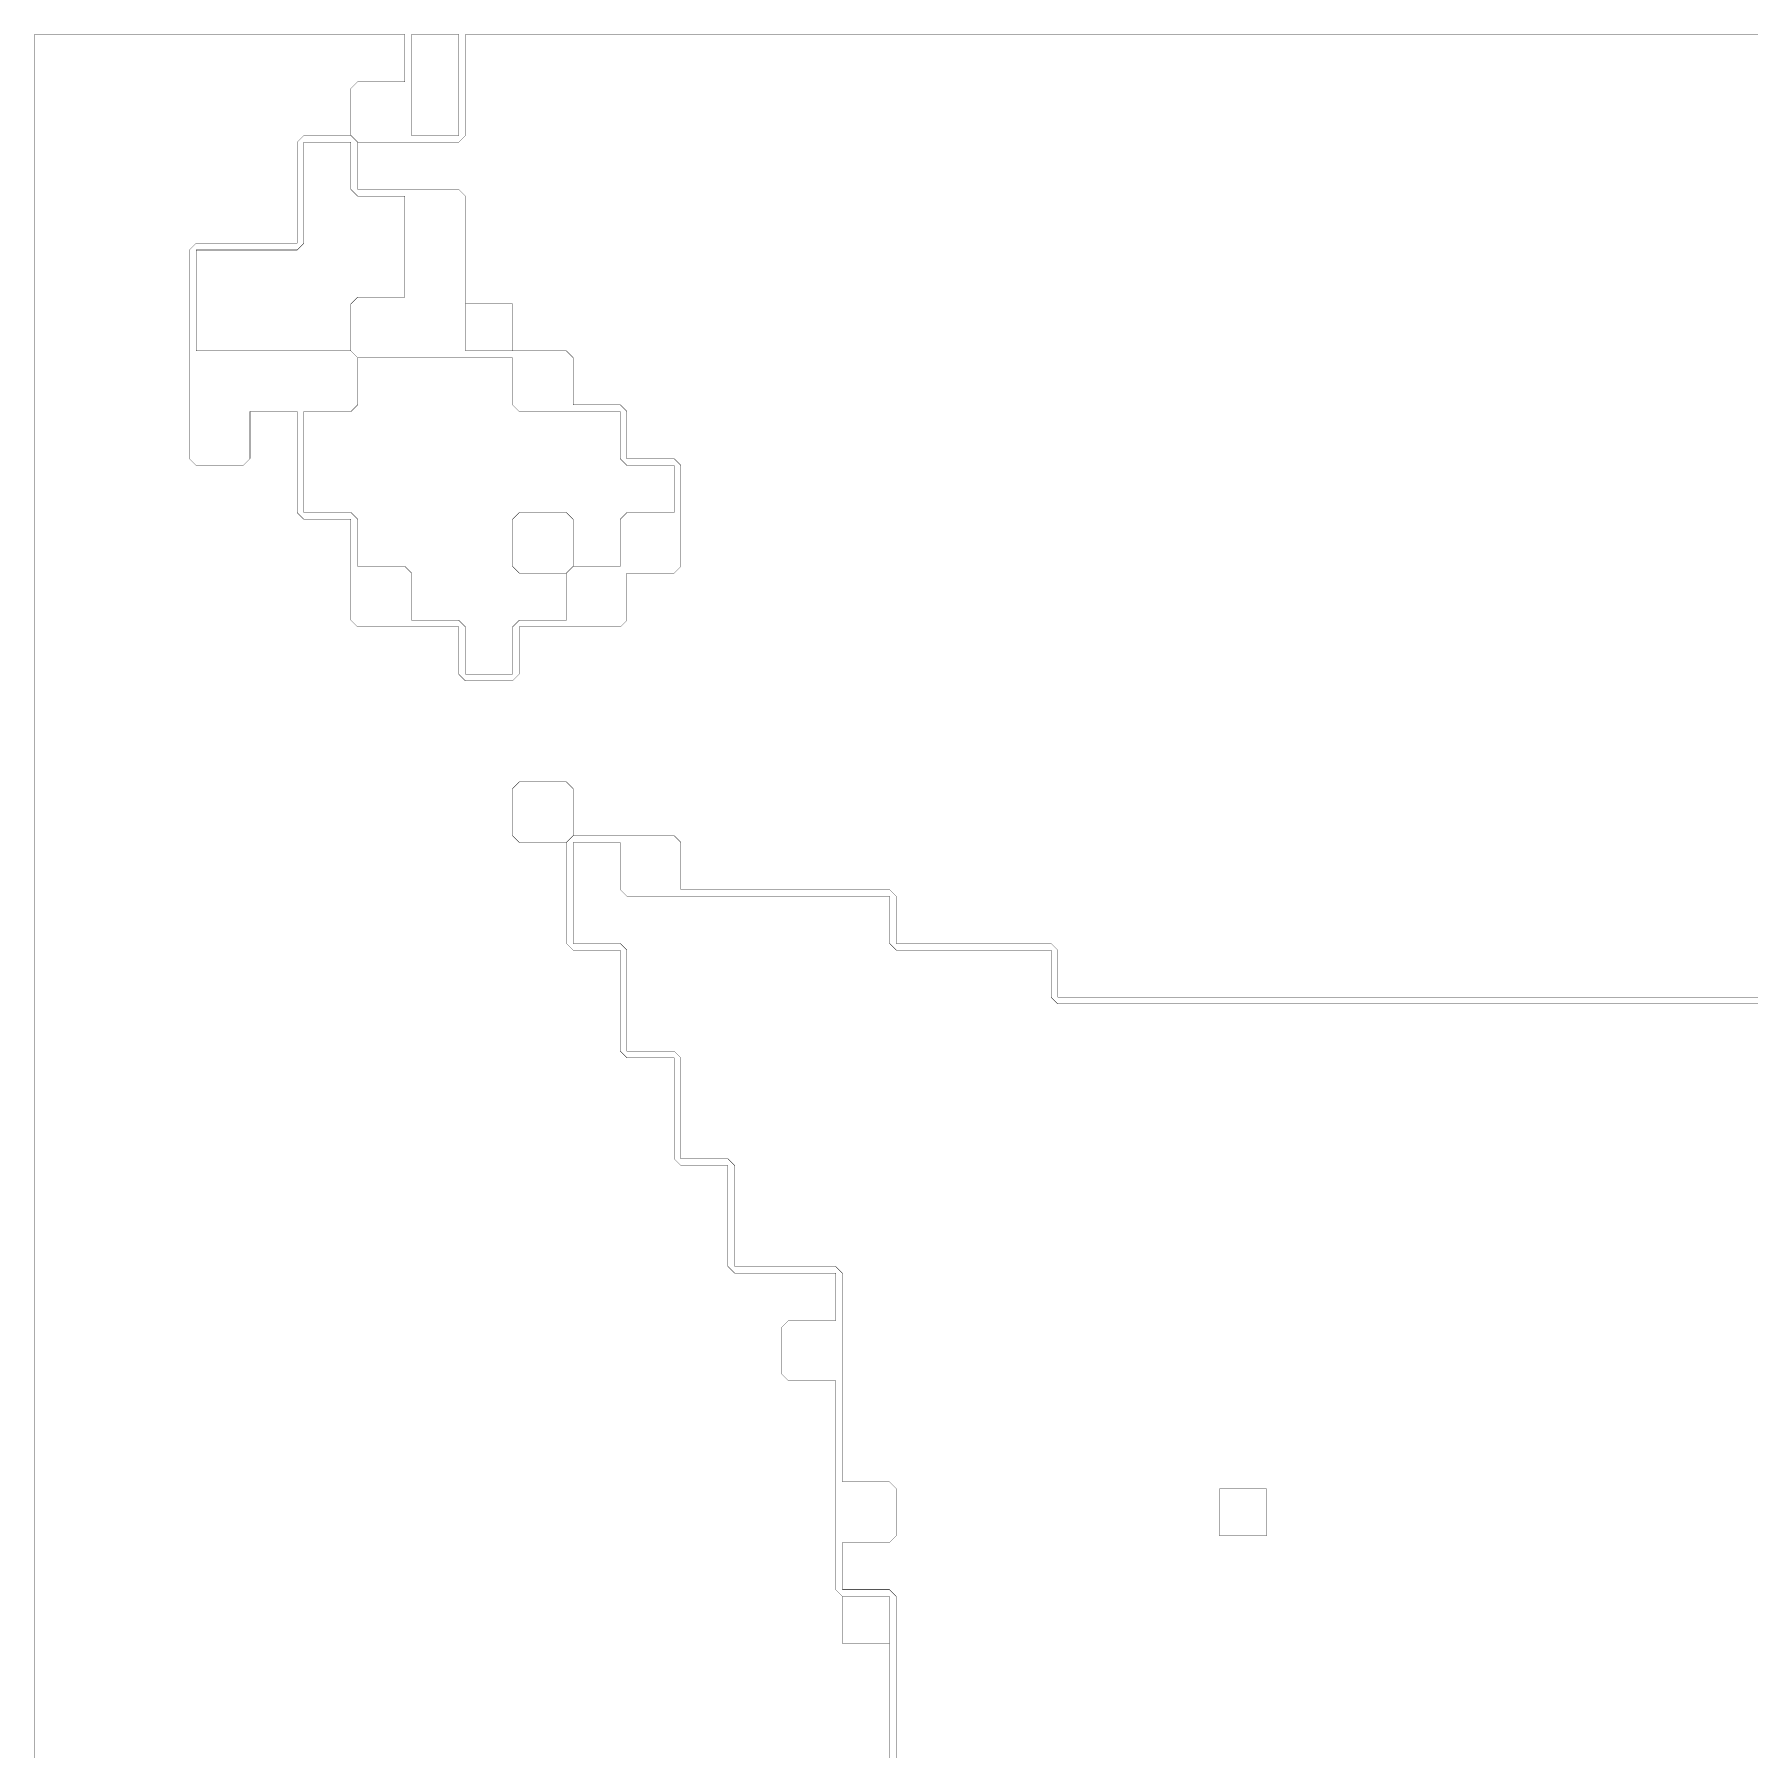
# Model space of a CAD drawing. Header units: metres. Extents: x 0 to 4990, y -4990 to 0.
# Drawn here: x 0 to 2495, y -2495 to 0 of the extents above; entities that cross this region are included whole.
import ezdxf

# ---------------------------------------------------------------- set-up
doc = ezdxf.new("R2010")
doc.units = ezdxf.units.M
for name, color, linetype in [('conductor', 1, 'Continuous'), ('dielectric', 8, 'Continuous'), ('substrate', 5, 'Continuous')]:
    doc.layers.add(name, color=color, linetype=linetype)

msp = doc.modelspace()

# ---------------------------------------------------------------- linework, layer by layer
at = {"layer": 'conductor', "const_width": 0.5}
for points in [[(546.875, 0), (546.875, -9.765625), (546.875, -19.53125), (546.875, -29.296875), (546.875, -39.0625), (546.875, -48.828125), (546.875, -58.59375), (546.875, -68.359375), (546.875, -78.125), (546.875, -87.890625), (546.875, -97.65625), (546.875, -107.421875), (546.875, -117.1875), (546.875, -126.953125), (546.875, -136.71875), (546.875, -146.484375), (556.640625, -146.484375), (566.40625, -146.484375), (576.171875, -146.484375), (585.9375, -146.484375), (595.703125, -146.484375), (605.46875, -146.484375), (615.234375, -146.484375), (615.234375, -136.71875), (615.234375, -126.953125), (615.234375, -117.1875), (615.234375, -107.421875), (615.234375, -97.65625), (615.234375, -87.890625), (615.234375, -78.125), (615.234375, -68.359375), (615.234375, -58.59375), (615.234375, -48.828125), (615.234375, -39.0625), (615.234375, -29.296875), (615.234375, -19.53125), (615.234375, -9.765625), (615.234375, 0), (605.46875, 0), (595.703125, 0), (585.9375, 0), (576.171875, 0), (566.40625, 0), (556.640625, 0)], [(390.625, -156.25), (390.625, -166.015625), (390.625, -175.78125), (390.625, -185.546875), (390.625, -195.3125), (390.625, -205.078125), (390.625, -214.84375), (390.625, -224.609375), (390.625, -234.375), (390.625, -244.140625), (390.625, -253.90625), (390.625, -263.671875), (390.625, -273.4375), (390.625, -283.203125), (390.625, -292.96875), (390.625, -302.734375), (380.859375, -312.5), (371.09375, -312.5), (361.328125, -312.5), (351.5625, -312.5), (341.796875, -312.5), (332.03125, -312.5), (322.265625, -312.5), (312.5, -312.5), (302.734375, -312.5), (292.96875, -312.5), (283.203125, -312.5), (273.4375, -312.5), (263.671875, -312.5), (253.90625, -312.5), (244.140625, -312.5), (234.375, -312.5), (234.375, -322.265625), (234.375, -332.03125), (234.375, -341.796875), (234.375, -351.5625), (234.375, -361.328125), (234.375, -371.09375), (234.375, -380.859375), (234.375, -390.625), (234.375, -400.390625), (234.375, -410.15625), (234.375, -419.921875), (234.375, -429.6875), (234.375, -439.453125), (234.375, -449.21875), (234.375, -458.984375), (244.140625, -458.984375), (253.90625, -458.984375), (263.671875, -458.984375), (273.4375, -458.984375), (283.203125, -458.984375), (292.96875, -458.984375), (302.734375, -458.984375), (312.5, -458.984375), (322.265625, -458.984375), (332.03125, -458.984375), (341.796875, -458.984375), (351.5625, -458.984375), (361.328125, -458.984375), (371.09375, -458.984375), (380.859375, -458.984375), (390.625, -458.984375), (400.390625, -458.984375), (410.15625, -458.984375), (419.921875, -458.984375), (429.6875, -458.984375), (439.453125, -458.984375), (449.21875, -458.984375), (458.984375, -458.984375), (468.75, -468.75), (468.75, -478.515625), (468.75, -488.28125), (468.75, -498.046875), (468.75, -507.8125), (468.75, -517.578125), (468.75, -527.34375), (468.75, -537.109375), (458.984375, -546.875), (449.21875, -546.875), (439.453125, -546.875), (429.6875, -546.875), (419.921875, -546.875), (410.15625, -546.875), (400.390625, -546.875), (390.625, -546.875), (390.625, -556.640625), (390.625, -566.40625), (390.625, -576.171875), (390.625, -585.9375), (390.625, -595.703125), (390.625, -605.46875), (390.625, -615.234375), (390.625, -625), (390.625, -634.765625), (390.625, -644.53125), (390.625, -654.296875), (390.625, -664.0625), (390.625, -673.828125), (390.625, -683.59375), (390.625, -693.359375), (400.390625, -693.359375), (410.15625, -693.359375), (419.921875, -693.359375), (429.6875, -693.359375), (439.453125, -693.359375), (449.21875, -693.359375), (458.984375, -693.359375), (468.75, -703.125), (468.75, -712.890625), (468.75, -722.65625), (468.75, -732.421875), (468.75, -742.1875), (468.75, -751.953125), (468.75, -761.71875), (468.75, -771.484375), (478.515625, -771.484375), (488.28125, -771.484375), (498.046875, -771.484375), (507.8125, -771.484375), (517.578125, -771.484375), (527.34375, -771.484375), (537.109375, -771.484375), (546.875, -781.25), (546.875, -791.015625), (546.875, -800.78125), (546.875, -810.546875), (546.875, -820.3125), (546.875, -830.078125), (546.875, -839.84375), (546.875, -849.609375), (556.640625, -849.609375), (566.40625, -849.609375), (576.171875, -849.609375), (585.9375, -849.609375), (595.703125, -849.609375), (605.46875, -849.609375), (615.234375, -849.609375), (625, -859.375), (625, -869.140625), (625, -878.90625), (625, -888.671875), (625, -898.4375), (625, -908.203125), (625, -917.96875), (625, -927.734375), (634.765625, -927.734375), (644.53125, -927.734375), (654.296875, -927.734375), (664.0625, -927.734375), (673.828125, -927.734375), (683.59375, -927.734375), (693.359375, -927.734375), (693.359375, -917.96875), (693.359375, -908.203125), (693.359375, -898.4375), (693.359375, -888.671875), (693.359375, -878.90625), (693.359375, -869.140625), (693.359375, -859.375), (703.125, -849.609375), (712.890625, -849.609375), (722.65625, -849.609375), (732.421875, -849.609375), (742.1875, -849.609375), (751.953125, -849.609375), (761.71875, -849.609375), (771.484375, -849.609375), (771.484375, -839.84375), (771.484375, -830.078125), (771.484375, -820.3125), (771.484375, -810.546875), (771.484375, -800.78125), (771.484375, -791.015625), (771.484375, -781.25), (781.25, -771.484375), (791.015625, -771.484375), (800.78125, -771.484375), (810.546875, -771.484375), (820.3125, -771.484375), (830.078125, -771.484375), (839.84375, -771.484375), (849.609375, -771.484375), (849.609375, -761.71875), (849.609375, -751.953125), (849.609375, -742.1875), (849.609375, -732.421875), (849.609375, -722.65625), (849.609375, -712.890625), (849.609375, -703.125), (859.375, -693.359375), (869.140625, -693.359375), (878.90625, -693.359375), (888.671875, -693.359375), (898.4375, -693.359375), (908.203125, -693.359375), (917.96875, -693.359375), (927.734375, -693.359375), (927.734375, -683.59375), (927.734375, -673.828125), (927.734375, -664.0625), (927.734375, -654.296875), (927.734375, -644.53125), (927.734375, -634.765625), (927.734375, -625), (917.96875, -625), (908.203125, -625), (898.4375, -625), (888.671875, -625), (878.90625, -625), (869.140625, -625), (859.375, -625), (849.609375, -615.234375), (849.609375, -605.46875), (849.609375, -595.703125), (849.609375, -585.9375), (849.609375, -576.171875), (849.609375, -566.40625), (849.609375, -556.640625), (849.609375, -546.875), (839.84375, -546.875), (830.078125, -546.875), (820.3125, -546.875), (810.546875, -546.875), (800.78125, -546.875), (791.015625, -546.875), (781.25, -546.875), (771.484375, -546.875), (761.71875, -546.875), (751.953125, -546.875), (742.1875, -546.875), (732.421875, -546.875), (722.65625, -546.875), (712.890625, -546.875), (703.125, -546.875), (693.359375, -537.109375), (693.359375, -527.34375), (693.359375, -517.578125), (693.359375, -507.8125), (693.359375, -498.046875), (693.359375, -488.28125), (693.359375, -478.515625), (693.359375, -468.75), (683.59375, -468.75), (673.828125, -468.75), (664.0625, -468.75), (654.296875, -468.75), (644.53125, -468.75), (634.765625, -468.75), (625, -468.75), (615.234375, -468.75), (605.46875, -468.75), (595.703125, -468.75), (585.9375, -468.75), (576.171875, -468.75), (566.40625, -468.75), (556.640625, -468.75), (546.875, -468.75), (537.109375, -468.75), (527.34375, -468.75), (517.578125, -468.75), (507.8125, -468.75), (498.046875, -468.75), (488.28125, -468.75), (478.515625, -468.75), (468.75, -468.75), (458.984375, -458.984375), (458.984375, -449.21875), (458.984375, -439.453125), (458.984375, -429.6875), (458.984375, -419.921875), (458.984375, -410.15625), (458.984375, -400.390625), (458.984375, -390.625), (468.75, -380.859375), (478.515625, -380.859375), (488.28125, -380.859375), (498.046875, -380.859375), (507.8125, -380.859375), (517.578125, -380.859375), (527.34375, -380.859375), (537.109375, -380.859375), (537.109375, -371.09375), (537.109375, -361.328125), (537.109375, -351.5625), (537.109375, -341.796875), (537.109375, -332.03125), (537.109375, -322.265625), (537.109375, -312.5), (537.109375, -302.734375), (537.109375, -292.96875), (537.109375, -283.203125), (537.109375, -273.4375), (537.109375, -263.671875), (537.109375, -253.90625), (537.109375, -244.140625), (537.109375, -234.375), (527.34375, -234.375), (517.578125, -234.375), (507.8125, -234.375), (498.046875, -234.375), (488.28125, -234.375), (478.515625, -234.375), (468.75, -234.375), (458.984375, -224.609375), (458.984375, -214.84375), (458.984375, -205.078125), (458.984375, -195.3125), (458.984375, -185.546875), (458.984375, -175.78125), (458.984375, -166.015625), (458.984375, -156.25), (449.21875, -156.25), (439.453125, -156.25), (429.6875, -156.25), (419.921875, -156.25), (410.15625, -156.25), (400.390625, -156.25)], [(693.359375, -703.125), (703.125, -693.359375), (712.890625, -693.359375), (722.65625, -693.359375), (732.421875, -693.359375), (742.1875, -693.359375), (751.953125, -693.359375), (761.71875, -693.359375), (771.484375, -693.359375), (781.25, -703.125), (781.25, -712.890625), (781.25, -722.65625), (781.25, -732.421875), (781.25, -742.1875), (781.25, -751.953125), (781.25, -761.71875), (781.25, -771.484375), (771.484375, -781.25), (761.71875, -781.25), (751.953125, -781.25), (742.1875, -781.25), (732.421875, -781.25), (722.65625, -781.25), (712.890625, -781.25), (703.125, -781.25), (693.359375, -771.484375), (693.359375, -761.71875), (693.359375, -751.953125), (693.359375, -742.1875), (693.359375, -732.421875), (693.359375, -722.65625), (693.359375, -712.890625)]]:
    msp.add_lwpolyline(points, close=True, dxfattribs=at)
msp.add_lwpolyline([(2500, -1406.25), (2490.234375, -1406.25), (2480.46875, -1406.25), (2470.703125, -1406.25), (2460.9375, -1406.25), (2451.171875, -1406.25), (2441.40625, -1406.25), (2431.640625, -1406.25), (2421.875, -1406.25), (2412.109375, -1406.25), (2402.34375, -1406.25), (2392.578125, -1406.25), (2382.8125, -1406.25), (2373.046875, -1406.25), (2363.28125, -1406.25), (2353.515625, -1406.25), (2343.75, -1406.25), (2333.984375, -1406.25), (2324.21875, -1406.25), (2314.453125, -1406.25), (2304.6875, -1406.25), (2294.921875, -1406.25), (2285.15625, -1406.25), (2275.390625, -1406.25), (2265.625, -1406.25), (2255.859375, -1406.25), (2246.09375, -1406.25), (2236.328125, -1406.25), (2226.5625, -1406.25), (2216.796875, -1406.25), (2207.03125, -1406.25), (2197.265625, -1406.25), (2187.5, -1406.25), (2177.734375, -1406.25), (2167.96875, -1406.25), (2158.203125, -1406.25), (2148.4375, -1406.25), (2138.671875, -1406.25), (2128.90625, -1406.25), (2119.140625, -1406.25), (2109.375, -1406.25), (2099.609375, -1406.25), (2089.84375, -1406.25), (2080.078125, -1406.25), (2070.3125, -1406.25), (2060.546875, -1406.25), (2050.78125, -1406.25), (2041.015625, -1406.25), (2031.25, -1406.25), (2021.484375, -1406.25), (2011.71875, -1406.25), (2001.953125, -1406.25), (1992.1875, -1406.25), (1982.421875, -1406.25), (1972.65625, -1406.25), (1962.890625, -1406.25), (1953.125, -1406.25), (1943.359375, -1406.25), (1933.59375, -1406.25), (1923.828125, -1406.25), (1914.0625, -1406.25), (1904.296875, -1406.25), (1894.53125, -1406.25), (1884.765625, -1406.25), (1875, -1406.25), (1865.234375, -1406.25), (1855.46875, -1406.25), (1845.703125, -1406.25), (1835.9375, -1406.25), (1826.171875, -1406.25), (1816.40625, -1406.25), (1806.640625, -1406.25), (1796.875, -1406.25), (1787.109375, -1406.25), (1777.34375, -1406.25), (1767.578125, -1406.25), (1757.8125, -1406.25), (1748.046875, -1406.25), (1738.28125, -1406.25), (1728.515625, -1406.25), (1718.75, -1406.25), (1708.984375, -1406.25), (1699.21875, -1406.25), (1689.453125, -1406.25), (1679.6875, -1406.25), (1669.921875, -1406.25), (1660.15625, -1406.25), (1650.390625, -1406.25), (1640.625, -1406.25), (1630.859375, -1406.25), (1621.09375, -1406.25), (1611.328125, -1406.25), (1601.5625, -1406.25), (1591.796875, -1406.25), (1582.03125, -1406.25), (1572.265625, -1406.25), (1562.5, -1406.25), (1552.734375, -1406.25), (1542.96875, -1406.25), (1533.203125, -1406.25), (1523.4375, -1406.25), (1513.671875, -1406.25), (1503.90625, -1406.25), (1494.140625, -1406.25), (1484.375, -1406.25), (1474.609375, -1396.484375), (1474.609375, -1386.71875), (1474.609375, -1376.953125), (1474.609375, -1367.1875), (1474.609375, -1357.421875), (1474.609375, -1347.65625), (1474.609375, -1337.890625), (1474.609375, -1328.125), (1464.84375, -1328.125), (1455.078125, -1328.125), (1445.3125, -1328.125), (1435.546875, -1328.125), (1425.78125, -1328.125), (1416.015625, -1328.125), (1406.25, -1328.125), (1396.484375, -1328.125), (1386.71875, -1328.125), (1376.953125, -1328.125), (1367.1875, -1328.125), (1357.421875, -1328.125), (1347.65625, -1328.125), (1337.890625, -1328.125), (1328.125, -1328.125), (1318.359375, -1328.125), (1308.59375, -1328.125), (1298.828125, -1328.125), (1289.0625, -1328.125), (1279.296875, -1328.125), (1269.53125, -1328.125), (1259.765625, -1328.125), (1250, -1328.125), (1240.234375, -1318.359375), (1240.234375, -1308.59375), (1240.234375, -1298.828125), (1240.234375, -1289.0625), (1240.234375, -1279.296875), (1240.234375, -1269.53125), (1240.234375, -1259.765625), (1240.234375, -1250), (1230.46875, -1250), (1220.703125, -1250), (1210.9375, -1250), (1201.171875, -1250), (1191.40625, -1250), (1181.640625, -1250), (1171.875, -1250), (1162.109375, -1250), (1152.34375, -1250), (1142.578125, -1250), (1132.8125, -1250), (1123.046875, -1250), (1113.28125, -1250), (1103.515625, -1250), (1093.75, -1250), (1083.984375, -1250), (1074.21875, -1250), (1064.453125, -1250), (1054.6875, -1250), (1044.921875, -1250), (1035.15625, -1250), (1025.390625, -1250), (1015.625, -1250), (1005.859375, -1250), (996.09375, -1250), (986.328125, -1250), (976.5625, -1250), (966.796875, -1250), (957.03125, -1250), (947.265625, -1250), (937.5, -1250), (927.734375, -1250), (917.96875, -1250), (908.203125, -1250), (898.4375, -1250), (888.671875, -1250), (878.90625, -1250), (869.140625, -1250), (859.375, -1250), (849.609375, -1240.234375), (849.609375, -1230.46875), (849.609375, -1220.703125), (849.609375, -1210.9375), (849.609375, -1201.171875), (849.609375, -1191.40625), (849.609375, -1181.640625), (849.609375, -1171.875), (839.84375, -1171.875), (830.078125, -1171.875), (820.3125, -1171.875), (810.546875, -1171.875), (800.78125, -1171.875), (791.015625, -1171.875), (781.25, -1171.875), (781.25, -1181.640625), (781.25, -1191.40625), (781.25, -1201.171875), (781.25, -1210.9375), (781.25, -1220.703125), (781.25, -1230.46875), (781.25, -1240.234375), (781.25, -1250), (781.25, -1259.765625), (781.25, -1269.53125), (781.25, -1279.296875), (781.25, -1289.0625), (781.25, -1298.828125), (781.25, -1308.59375), (781.25, -1318.359375), (791.015625, -1318.359375), (800.78125, -1318.359375), (810.546875, -1318.359375), (820.3125, -1318.359375), (830.078125, -1318.359375), (839.84375, -1318.359375), (849.609375, -1318.359375), (859.375, -1328.125), (859.375, -1337.890625), (859.375, -1347.65625), (859.375, -1357.421875), (859.375, -1367.1875), (859.375, -1376.953125), (859.375, -1386.71875), (859.375, -1396.484375), (859.375, -1406.25), (859.375, -1416.015625), (859.375, -1425.78125), (859.375, -1435.546875), (859.375, -1445.3125), (859.375, -1455.078125), (859.375, -1464.84375), (859.375, -1474.609375), (869.140625, -1474.609375), (878.90625, -1474.609375), (888.671875, -1474.609375), (898.4375, -1474.609375), (908.203125, -1474.609375), (917.96875, -1474.609375), (927.734375, -1474.609375), (937.5, -1484.375), (937.5, -1494.140625), (937.5, -1503.90625), (937.5, -1513.671875), (937.5, -1523.4375), (937.5, -1533.203125), (937.5, -1542.96875), (937.5, -1552.734375), (937.5, -1562.5), (937.5, -1572.265625), (937.5, -1582.03125), (937.5, -1591.796875), (937.5, -1601.5625), (937.5, -1611.328125), (937.5, -1621.09375), (937.5, -1630.859375), (947.265625, -1630.859375), (957.03125, -1630.859375), (966.796875, -1630.859375), (976.5625, -1630.859375), (986.328125, -1630.859375), (996.09375, -1630.859375), (1005.859375, -1630.859375), (1015.625, -1640.625), (1015.625, -1650.390625), (1015.625, -1660.15625), (1015.625, -1669.921875), (1015.625, -1679.6875), (1015.625, -1689.453125), (1015.625, -1699.21875), (1015.625, -1708.984375), (1015.625, -1718.75), (1015.625, -1728.515625), (1015.625, -1738.28125), (1015.625, -1748.046875), (1015.625, -1757.8125), (1015.625, -1767.578125), (1015.625, -1777.34375), (1015.625, -1787.109375), (1025.390625, -1787.109375), (1035.15625, -1787.109375), (1044.921875, -1787.109375), (1054.6875, -1787.109375), (1064.453125, -1787.109375), (1074.21875, -1787.109375), (1083.984375, -1787.109375), (1093.75, -1787.109375), (1103.515625, -1787.109375), (1113.28125, -1787.109375), (1123.046875, -1787.109375), (1132.8125, -1787.109375), (1142.578125, -1787.109375), (1152.34375, -1787.109375), (1162.109375, -1787.109375), (1171.875, -1796.875), (1171.875, -1806.640625), (1171.875, -1816.40625), (1171.875, -1826.171875), (1171.875, -1835.9375), (1171.875, -1845.703125), (1171.875, -1855.46875), (1171.875, -1865.234375), (1171.875, -1875), (1171.875, -1884.765625), (1171.875, -1894.53125), (1171.875, -1904.296875), (1171.875, -1914.0625), (1171.875, -1923.828125), (1171.875, -1933.59375), (1171.875, -1943.359375), (1171.875, -1953.125), (1171.875, -1962.890625), (1171.875, -1972.65625), (1171.875, -1982.421875), (1171.875, -1992.1875), (1171.875, -2001.953125), (1171.875, -2011.71875), (1171.875, -2021.484375), (1171.875, -2031.25), (1171.875, -2041.015625), (1171.875, -2050.78125), (1171.875, -2060.546875), (1171.875, -2070.3125), (1171.875, -2080.078125), (1171.875, -2089.84375), (1171.875, -2099.609375), (1181.640625, -2099.609375), (1191.40625, -2099.609375), (1201.171875, -2099.609375), (1210.9375, -2099.609375), (1220.703125, -2099.609375), (1230.46875, -2099.609375), (1240.234375, -2099.609375), (1250, -2109.375), (1250, -2119.140625), (1250, -2128.90625), (1250, -2138.671875), (1250, -2148.4375), (1250, -2158.203125), (1250, -2167.96875), (1250, -2177.734375), (1240.234375, -2187.5), (1230.46875, -2187.5), (1220.703125, -2187.5), (1210.9375, -2187.5), (1201.171875, -2187.5), (1191.40625, -2187.5), (1181.640625, -2187.5), (1171.875, -2187.5), (1171.875, -2197.265625), (1171.875, -2207.03125), (1171.875, -2216.796875), (1171.875, -2226.5625), (1171.875, -2236.328125), (1171.875, -2246.09375), (1171.875, -2255.859375), (1181.640625, -2255.859375), (1191.40625, -2255.859375), (1201.171875, -2255.859375), (1210.9375, -2255.859375), (1220.703125, -2255.859375), (1230.46875, -2255.859375), (1240.234375, -2255.859375), (1250, -2265.625), (1250, -2275.390625), (1250, -2285.15625), (1250, -2294.921875), (1250, -2304.6875), (1250, -2314.453125), (1250, -2324.21875), (1250, -2333.984375), (1250, -2343.75), (1250, -2353.515625), (1250, -2363.28125), (1250, -2373.046875), (1250, -2382.8125), (1250, -2392.578125), (1250, -2402.34375), (1250, -2412.109375), (1250, -2421.875), (1250, -2431.640625), (1250, -2441.40625), (1250, -2451.171875), (1250, -2460.9375), (1250, -2470.703125), (1250, -2480.46875), (1250, -2490.234375), (1250, -2500)], dxfattribs=at)
at = {"layer": 'dielectric', "const_width": 0.5}
for points in [[(625, -390.625), (625, -400.390625), (625, -410.15625), (625, -419.921875), (625, -429.6875), (625, -439.453125), (625, -449.21875), (625, -458.984375), (634.765625, -458.984375), (644.53125, -458.984375), (654.296875, -458.984375), (664.0625, -458.984375), (673.828125, -458.984375), (683.59375, -458.984375), (693.359375, -458.984375), (693.359375, -449.21875), (693.359375, -439.453125), (693.359375, -429.6875), (693.359375, -419.921875), (693.359375, -410.15625), (693.359375, -400.390625), (693.359375, -390.625), (683.59375, -390.625), (673.828125, -390.625), (664.0625, -390.625), (654.296875, -390.625), (644.53125, -390.625), (634.765625, -390.625)], [(1171.875, -2265.625), (1171.875, -2275.390625), (1171.875, -2285.15625), (1171.875, -2294.921875), (1171.875, -2304.6875), (1171.875, -2314.453125), (1171.875, -2324.21875), (1171.875, -2333.984375), (1181.640625, -2333.984375), (1191.40625, -2333.984375), (1201.171875, -2333.984375), (1210.9375, -2333.984375), (1220.703125, -2333.984375), (1230.46875, -2333.984375), (1240.234375, -2333.984375), (1240.234375, -2324.21875), (1240.234375, -2314.453125), (1240.234375, -2304.6875), (1240.234375, -2294.921875), (1240.234375, -2285.15625), (1240.234375, -2275.390625), (1240.234375, -2265.625), (1230.46875, -2265.625), (1220.703125, -2265.625), (1210.9375, -2265.625), (1201.171875, -2265.625), (1191.40625, -2265.625), (1181.640625, -2265.625)]]:
    msp.add_lwpolyline(points, close=True, dxfattribs=at)
at = {"layer": 'substrate', "const_width": 0.5}
for points in [[(2500, 0), (2490.234375, 0), (2480.46875, 0), (2470.703125, 0), (2460.9375, 0), (2451.171875, 0), (2441.40625, 0), (2431.640625, 0), (2421.875, 0), (2412.109375, 0), (2402.34375, 0), (2392.578125, 0), (2382.8125, 0), (2373.046875, 0), (2363.28125, 0), (2353.515625, 0), (2343.75, 0), (2333.984375, 0), (2324.21875, 0), (2314.453125, 0), (2304.6875, 0), (2294.921875, 0), (2285.15625, 0), (2275.390625, 0), (2265.625, 0), (2255.859375, 0), (2246.09375, 0), (2236.328125, 0), (2226.5625, 0), (2216.796875, 0), (2207.03125, 0), (2197.265625, 0), (2187.5, 0), (2177.734375, 0), (2167.96875, 0), (2158.203125, 0), (2148.4375, 0), (2138.671875, 0), (2128.90625, 0), (2119.140625, 0), (2109.375, 0), (2099.609375, 0), (2089.84375, 0), (2080.078125, 0), (2070.3125, 0), (2060.546875, 0), (2050.78125, 0), (2041.015625, 0), (2031.25, 0), (2021.484375, 0), (2011.71875, 0), (2001.953125, 0), (1992.1875, 0), (1982.421875, 0), (1972.65625, 0), (1962.890625, 0), (1953.125, 0), (1943.359375, 0), (1933.59375, 0), (1923.828125, 0), (1914.0625, 0), (1904.296875, 0), (1894.53125, 0), (1884.765625, 0), (1875, 0), (1865.234375, 0), (1855.46875, 0), (1845.703125, 0), (1835.9375, 0), (1826.171875, 0), (1816.40625, 0), (1806.640625, 0), (1796.875, 0), (1787.109375, 0), (1777.34375, 0), (1767.578125, 0), (1757.8125, 0), (1748.046875, 0), (1738.28125, 0), (1728.515625, 0), (1718.75, 0), (1708.984375, 0), (1699.21875, 0), (1689.453125, 0), (1679.6875, 0), (1669.921875, 0), (1660.15625, 0), (1650.390625, 0), (1640.625, 0), (1630.859375, 0), (1621.09375, 0), (1611.328125, 0), (1601.5625, 0), (1591.796875, 0), (1582.03125, 0), (1572.265625, 0), (1562.5, 0), (1552.734375, 0), (1542.96875, 0), (1533.203125, 0), (1523.4375, 0), (1513.671875, 0), (1503.90625, 0), (1494.140625, 0), (1484.375, 0), (1474.609375, 0), (1464.84375, 0), (1455.078125, 0), (1445.3125, 0), (1435.546875, 0), (1425.78125, 0), (1416.015625, 0), (1406.25, 0), (1396.484375, 0), (1386.71875, 0), (1376.953125, 0), (1367.1875, 0), (1357.421875, 0), (1347.65625, 0), (1337.890625, 0), (1328.125, 0), (1318.359375, 0), (1308.59375, 0), (1298.828125, 0), (1289.0625, 0), (1279.296875, 0), (1269.53125, 0), (1259.765625, 0), (1250, 0), (1240.234375, 0), (1230.46875, 0), (1220.703125, 0), (1210.9375, 0), (1201.171875, 0), (1191.40625, 0), (1181.640625, 0), (1171.875, 0), (1162.109375, 0), (1152.34375, 0), (1142.578125, 0), (1132.8125, 0), (1123.046875, 0), (1113.28125, 0), (1103.515625, 0), (1093.75, 0), (1083.984375, 0), (1074.21875, 0), (1064.453125, 0), (1054.6875, 0), (1044.921875, 0), (1035.15625, 0), (1025.390625, 0), (1015.625, 0), (1005.859375, 0), (996.09375, 0), (986.328125, 0), (976.5625, 0), (966.796875, 0), (957.03125, 0), (947.265625, 0), (937.5, 0), (927.734375, 0), (917.96875, 0), (908.203125, 0), (898.4375, 0), (888.671875, 0), (878.90625, 0), (869.140625, 0), (859.375, 0), (849.609375, 0), (839.84375, 0), (830.078125, 0), (820.3125, 0), (810.546875, 0), (800.78125, 0), (791.015625, 0), (781.25, 0), (771.484375, 0), (761.71875, 0), (751.953125, 0), (742.1875, 0), (732.421875, 0), (722.65625, 0), (712.890625, 0), (703.125, 0), (693.359375, 0), (683.59375, 0), (673.828125, 0), (664.0625, 0), (654.296875, 0), (644.53125, 0), (634.765625, 0), (625, 0), (625, -9.765625), (625, -19.53125), (625, -29.296875), (625, -39.0625), (625, -48.828125), (625, -58.59375), (625, -68.359375), (625, -78.125), (625, -87.890625), (625, -97.65625), (625, -107.421875), (625, -117.1875), (625, -126.953125), (625, -136.71875), (625, -146.484375), (615.234375, -156.25), (605.46875, -156.25), (595.703125, -156.25), (585.9375, -156.25), (576.171875, -156.25), (566.40625, -156.25), (556.640625, -156.25), (546.875, -156.25), (537.109375, -156.25), (527.34375, -156.25), (517.578125, -156.25), (507.8125, -156.25), (498.046875, -156.25), (488.28125, -156.25), (478.515625, -156.25), (468.75, -156.25), (458.984375, -146.484375), (458.984375, -136.71875), (458.984375, -126.953125), (458.984375, -117.1875), (458.984375, -107.421875), (458.984375, -97.65625), (458.984375, -87.890625), (458.984375, -78.125), (468.75, -68.359375), (478.515625, -68.359375), (488.28125, -68.359375), (498.046875, -68.359375), (507.8125, -68.359375), (517.578125, -68.359375), (527.34375, -68.359375), (537.109375, -68.359375), (537.109375, -58.59375), (537.109375, -48.828125), (537.109375, -39.0625), (537.109375, -29.296875), (537.109375, -19.53125), (537.109375, -9.765625), (537.109375, 0), (527.34375, 0), (517.578125, 0), (507.8125, 0), (498.046875, 0), (488.28125, 0), (478.515625, 0), (468.75, 0), (458.984375, 0), (449.21875, 0), (439.453125, 0), (429.6875, 0), (419.921875, 0), (410.15625, 0), (400.390625, 0), (390.625, 0), (380.859375, 0), (371.09375, 0), (361.328125, 0), (351.5625, 0), (341.796875, 0), (332.03125, 0), (322.265625, 0), (312.5, 0), (302.734375, 0), (292.96875, 0), (283.203125, 0), (273.4375, 0), (263.671875, 0), (253.90625, 0), (244.140625, 0), (234.375, 0), (224.609375, 0), (214.84375, 0), (205.078125, 0), (195.3125, 0), (185.546875, 0), (175.78125, 0), (166.015625, 0), (156.25, 0), (146.484375, 0), (136.71875, 0), (126.953125, 0), (117.1875, 0), (107.421875, 0), (97.65625, 0), (87.890625, 0), (78.125, 0), (68.359375, 0), (58.59375, 0), (48.828125, 0), (39.0625, 0), (29.296875, 0), (19.53125, 0), (9.765625, 0), (0, 0), (0, -9.765625), (0, -19.53125), (0, -29.296875), (0, -39.0625), (0, -48.828125), (0, -58.59375), (0, -68.359375), (0, -78.125), (0, -87.890625), (0, -97.65625), (0, -107.421875), (0, -117.1875), (0, -126.953125), (0, -136.71875), (0, -146.484375), (0, -156.25), (0, -166.015625), (0, -175.78125), (0, -185.546875), (0, -195.3125), (0, -205.078125), (0, -214.84375), (0, -224.609375), (0, -234.375), (0, -244.140625), (0, -253.90625), (0, -263.671875), (0, -273.4375), (0, -283.203125), (0, -292.96875), (0, -302.734375), (0, -312.5), (0, -322.265625), (0, -332.03125), (0, -341.796875), (0, -351.5625), (0, -361.328125), (0, -371.09375), (0, -380.859375), (0, -390.625), (0, -400.390625), (0, -410.15625), (0, -419.921875), (0, -429.6875), (0, -439.453125), (0, -449.21875), (0, -458.984375), (0, -468.75), (0, -478.515625), (0, -488.28125), (0, -498.046875), (0, -507.8125), (0, -517.578125), (0, -527.34375), (0, -537.109375), (0, -546.875), (0, -556.640625), (0, -566.40625), (0, -576.171875), (0, -585.9375), (0, -595.703125), (0, -605.46875), (0, -615.234375), (0, -625), (0, -634.765625), (0, -644.53125), (0, -654.296875), (0, -664.0625), (0, -673.828125), (0, -683.59375), (0, -693.359375), (0, -703.125), (0, -712.890625), (0, -722.65625), (0, -732.421875), (0, -742.1875), (0, -751.953125), (0, -761.71875), (0, -771.484375), (0, -781.25), (0, -791.015625), (0, -800.78125), (0, -810.546875), (0, -820.3125), (0, -830.078125), (0, -839.84375), (0, -849.609375), (0, -859.375), (0, -869.140625), (0, -878.90625), (0, -888.671875), (0, -898.4375), (0, -908.203125), (0, -917.96875), (0, -927.734375), (0, -937.5), (0, -947.265625), (0, -957.03125), (0, -966.796875), (0, -976.5625), (0, -986.328125), (0, -996.09375), (0, -1005.859375), (0, -1015.625), (0, -1025.390625), (0, -1035.15625), (0, -1044.921875), (0, -1054.6875), (0, -1064.453125), (0, -1074.21875), (0, -1083.984375), (0, -1093.75), (0, -1103.515625), (0, -1113.28125), (0, -1123.046875), (0, -1132.8125), (0, -1142.578125), (0, -1152.34375), (0, -1162.109375), (0, -1171.875), (0, -1181.640625), (0, -1191.40625), (0, -1201.171875), (0, -1210.9375), (0, -1220.703125), (0, -1230.46875), (0, -1240.234375), (0, -1250), (0, -1259.765625), (0, -1269.53125), (0, -1279.296875), (0, -1289.0625), (0, -1298.828125), (0, -1308.59375), (0, -1318.359375), (0, -1328.125), (0, -1337.890625), (0, -1347.65625), (0, -1357.421875), (0, -1367.1875), (0, -1376.953125), (0, -1386.71875), (0, -1396.484375), (0, -1406.25), (0, -1416.015625), (0, -1425.78125), (0, -1435.546875), (0, -1445.3125), (0, -1455.078125), (0, -1464.84375), (0, -1474.609375), (0, -1484.375), (0, -1494.140625), (0, -1503.90625), (0, -1513.671875), (0, -1523.4375), (0, -1533.203125), (0, -1542.96875), (0, -1552.734375), (0, -1562.5), (0, -1572.265625), (0, -1582.03125), (0, -1591.796875), (0, -1601.5625), (0, -1611.328125), (0, -1621.09375), (0, -1630.859375), (0, -1640.625), (0, -1650.390625), (0, -1660.15625), (0, -1669.921875), (0, -1679.6875), (0, -1689.453125), (0, -1699.21875), (0, -1708.984375), (0, -1718.75), (0, -1728.515625), (0, -1738.28125), (0, -1748.046875), (0, -1757.8125), (0, -1767.578125), (0, -1777.34375), (0, -1787.109375), (0, -1796.875), (0, -1806.640625), (0, -1816.40625), (0, -1826.171875), (0, -1835.9375), (0, -1845.703125), (0, -1855.46875), (0, -1865.234375), (0, -1875), (0, -1884.765625), (0, -1894.53125), (0, -1904.296875), (0, -1914.0625), (0, -1923.828125), (0, -1933.59375), (0, -1943.359375), (0, -1953.125), (0, -1962.890625), (0, -1972.65625), (0, -1982.421875), (0, -1992.1875), (0, -2001.953125), (0, -2011.71875), (0, -2021.484375), (0, -2031.25), (0, -2041.015625), (0, -2050.78125), (0, -2060.546875), (0, -2070.3125), (0, -2080.078125), (0, -2089.84375), (0, -2099.609375), (0, -2109.375), (0, -2119.140625), (0, -2128.90625), (0, -2138.671875), (0, -2148.4375), (0, -2158.203125), (0, -2167.96875), (0, -2177.734375), (0, -2187.5), (0, -2197.265625), (0, -2207.03125), (0, -2216.796875), (0, -2226.5625), (0, -2236.328125), (0, -2246.09375), (0, -2255.859375), (0, -2265.625), (0, -2275.390625), (0, -2285.15625), (0, -2294.921875), (0, -2304.6875), (0, -2314.453125), (0, -2324.21875), (0, -2333.984375), (0, -2343.75), (0, -2353.515625), (0, -2363.28125), (0, -2373.046875), (0, -2382.8125), (0, -2392.578125), (0, -2402.34375), (0, -2412.109375), (0, -2421.875), (0, -2431.640625), (0, -2441.40625), (0, -2451.171875), (0, -2460.9375), (0, -2470.703125), (0, -2480.46875), (0, -2490.234375), (0, -2500)], [(1240.234375, -2500), (1240.234375, -2490.234375), (1240.234375, -2480.46875), (1240.234375, -2470.703125), (1240.234375, -2460.9375), (1240.234375, -2451.171875), (1240.234375, -2441.40625), (1240.234375, -2431.640625), (1240.234375, -2421.875), (1240.234375, -2412.109375), (1240.234375, -2402.34375), (1240.234375, -2392.578125), (1240.234375, -2382.8125), (1240.234375, -2373.046875), (1240.234375, -2363.28125), (1240.234375, -2353.515625), (1240.234375, -2343.75), (1240.234375, -2333.984375), (1240.234375, -2324.21875), (1240.234375, -2314.453125), (1240.234375, -2304.6875), (1240.234375, -2294.921875), (1240.234375, -2285.15625), (1240.234375, -2275.390625), (1240.234375, -2265.625), (1230.46875, -2265.625), (1220.703125, -2265.625), (1210.9375, -2265.625), (1201.171875, -2265.625), (1191.40625, -2265.625), (1181.640625, -2265.625), (1171.875, -2265.625), (1162.109375, -2255.859375), (1162.109375, -2246.09375), (1162.109375, -2236.328125), (1162.109375, -2226.5625), (1162.109375, -2216.796875), (1162.109375, -2207.03125), (1162.109375, -2197.265625), (1162.109375, -2187.5), (1162.109375, -2177.734375), (1162.109375, -2167.96875), (1162.109375, -2158.203125), (1162.109375, -2148.4375), (1162.109375, -2138.671875), (1162.109375, -2128.90625), (1162.109375, -2119.140625), (1162.109375, -2109.375), (1162.109375, -2099.609375), (1162.109375, -2089.84375), (1162.109375, -2080.078125), (1162.109375, -2070.3125), (1162.109375, -2060.546875), (1162.109375, -2050.78125), (1162.109375, -2041.015625), (1162.109375, -2031.25), (1162.109375, -2021.484375), (1162.109375, -2011.71875), (1162.109375, -2001.953125), (1162.109375, -1992.1875), (1162.109375, -1982.421875), (1162.109375, -1972.65625), (1162.109375, -1962.890625), (1162.109375, -1953.125), (1152.34375, -1953.125), (1142.578125, -1953.125), (1132.8125, -1953.125), (1123.046875, -1953.125), (1113.28125, -1953.125), (1103.515625, -1953.125), (1093.75, -1953.125), (1083.984375, -1943.359375), (1083.984375, -1933.59375), (1083.984375, -1923.828125), (1083.984375, -1914.0625), (1083.984375, -1904.296875), (1083.984375, -1894.53125), (1083.984375, -1884.765625), (1083.984375, -1875), (1093.75, -1865.234375), (1103.515625, -1865.234375), (1113.28125, -1865.234375), (1123.046875, -1865.234375), (1132.8125, -1865.234375), (1142.578125, -1865.234375), (1152.34375, -1865.234375), (1162.109375, -1865.234375), (1162.109375, -1855.46875), (1162.109375, -1845.703125), (1162.109375, -1835.9375), (1162.109375, -1826.171875), (1162.109375, -1816.40625), (1162.109375, -1806.640625), (1162.109375, -1796.875), (1152.34375, -1796.875), (1142.578125, -1796.875), (1132.8125, -1796.875), (1123.046875, -1796.875), (1113.28125, -1796.875), (1103.515625, -1796.875), (1093.75, -1796.875), (1083.984375, -1796.875), (1074.21875, -1796.875), (1064.453125, -1796.875), (1054.6875, -1796.875), (1044.921875, -1796.875), (1035.15625, -1796.875), (1025.390625, -1796.875), (1015.625, -1796.875), (1005.859375, -1787.109375), (1005.859375, -1777.34375), (1005.859375, -1767.578125), (1005.859375, -1757.8125), (1005.859375, -1748.046875), (1005.859375, -1738.28125), (1005.859375, -1728.515625), (1005.859375, -1718.75), (1005.859375, -1708.984375), (1005.859375, -1699.21875), (1005.859375, -1689.453125), (1005.859375, -1679.6875), (1005.859375, -1669.921875), (1005.859375, -1660.15625), (1005.859375, -1650.390625), (1005.859375, -1640.625), (996.09375, -1640.625), (986.328125, -1640.625), (976.5625, -1640.625), (966.796875, -1640.625), (957.03125, -1640.625), (947.265625, -1640.625), (937.5, -1640.625), (927.734375, -1630.859375), (927.734375, -1621.09375), (927.734375, -1611.328125), (927.734375, -1601.5625), (927.734375, -1591.796875), (927.734375, -1582.03125), (927.734375, -1572.265625), (927.734375, -1562.5), (927.734375, -1552.734375), (927.734375, -1542.96875), (927.734375, -1533.203125), (927.734375, -1523.4375), (927.734375, -1513.671875), (927.734375, -1503.90625), (927.734375, -1494.140625), (927.734375, -1484.375), (917.96875, -1484.375), (908.203125, -1484.375), (898.4375, -1484.375), (888.671875, -1484.375), (878.90625, -1484.375), (869.140625, -1484.375), (859.375, -1484.375), (849.609375, -1474.609375), (849.609375, -1464.84375), (849.609375, -1455.078125), (849.609375, -1445.3125), (849.609375, -1435.546875), (849.609375, -1425.78125), (849.609375, -1416.015625), (849.609375, -1406.25), (849.609375, -1396.484375), (849.609375, -1386.71875), (849.609375, -1376.953125), (849.609375, -1367.1875), (849.609375, -1357.421875), (849.609375, -1347.65625), (849.609375, -1337.890625), (849.609375, -1328.125), (839.84375, -1328.125), (830.078125, -1328.125), (820.3125, -1328.125), (810.546875, -1328.125), (800.78125, -1328.125), (791.015625, -1328.125), (781.25, -1328.125), (771.484375, -1318.359375), (771.484375, -1308.59375), (771.484375, -1298.828125), (771.484375, -1289.0625), (771.484375, -1279.296875), (771.484375, -1269.53125), (771.484375, -1259.765625), (771.484375, -1250), (771.484375, -1240.234375), (771.484375, -1230.46875), (771.484375, -1220.703125), (771.484375, -1210.9375), (771.484375, -1201.171875), (771.484375, -1191.40625), (771.484375, -1181.640625), (771.484375, -1171.875), (781.25, -1162.109375), (791.015625, -1162.109375), (800.78125, -1162.109375), (810.546875, -1162.109375), (820.3125, -1162.109375), (830.078125, -1162.109375), (839.84375, -1162.109375), (849.609375, -1162.109375), (859.375, -1162.109375), (869.140625, -1162.109375), (878.90625, -1162.109375), (888.671875, -1162.109375), (898.4375, -1162.109375), (908.203125, -1162.109375), (917.96875, -1162.109375), (927.734375, -1162.109375), (937.5, -1171.875), (937.5, -1181.640625), (937.5, -1191.40625), (937.5, -1201.171875), (937.5, -1210.9375), (937.5, -1220.703125), (937.5, -1230.46875), (937.5, -1240.234375), (947.265625, -1240.234375), (957.03125, -1240.234375), (966.796875, -1240.234375), (976.5625, -1240.234375), (986.328125, -1240.234375), (996.09375, -1240.234375), (1005.859375, -1240.234375), (1015.625, -1240.234375), (1025.390625, -1240.234375), (1035.15625, -1240.234375), (1044.921875, -1240.234375), (1054.6875, -1240.234375), (1064.453125, -1240.234375), (1074.21875, -1240.234375), (1083.984375, -1240.234375), (1093.75, -1240.234375), (1103.515625, -1240.234375), (1113.28125, -1240.234375), (1123.046875, -1240.234375), (1132.8125, -1240.234375), (1142.578125, -1240.234375), (1152.34375, -1240.234375), (1162.109375, -1240.234375), (1171.875, -1240.234375), (1181.640625, -1240.234375), (1191.40625, -1240.234375), (1201.171875, -1240.234375), (1210.9375, -1240.234375), (1220.703125, -1240.234375), (1230.46875, -1240.234375), (1240.234375, -1240.234375), (1250, -1250), (1250, -1259.765625), (1250, -1269.53125), (1250, -1279.296875), (1250, -1289.0625), (1250, -1298.828125), (1250, -1308.59375), (1250, -1318.359375), (1259.765625, -1318.359375), (1269.53125, -1318.359375), (1279.296875, -1318.359375), (1289.0625, -1318.359375), (1298.828125, -1318.359375), (1308.59375, -1318.359375), (1318.359375, -1318.359375), (1328.125, -1318.359375), (1337.890625, -1318.359375), (1347.65625, -1318.359375), (1357.421875, -1318.359375), (1367.1875, -1318.359375), (1376.953125, -1318.359375), (1386.71875, -1318.359375), (1396.484375, -1318.359375), (1406.25, -1318.359375), (1416.015625, -1318.359375), (1425.78125, -1318.359375), (1435.546875, -1318.359375), (1445.3125, -1318.359375), (1455.078125, -1318.359375), (1464.84375, -1318.359375), (1474.609375, -1318.359375), (1484.375, -1328.125), (1484.375, -1337.890625), (1484.375, -1347.65625), (1484.375, -1357.421875), (1484.375, -1367.1875), (1484.375, -1376.953125), (1484.375, -1386.71875), (1484.375, -1396.484375), (1494.140625, -1396.484375), (1503.90625, -1396.484375), (1513.671875, -1396.484375), (1523.4375, -1396.484375), (1533.203125, -1396.484375), (1542.96875, -1396.484375), (1552.734375, -1396.484375), (1562.5, -1396.484375), (1572.265625, -1396.484375), (1582.03125, -1396.484375), (1591.796875, -1396.484375), (1601.5625, -1396.484375), (1611.328125, -1396.484375), (1621.09375, -1396.484375), (1630.859375, -1396.484375), (1640.625, -1396.484375), (1650.390625, -1396.484375), (1660.15625, -1396.484375), (1669.921875, -1396.484375), (1679.6875, -1396.484375), (1689.453125, -1396.484375), (1699.21875, -1396.484375), (1708.984375, -1396.484375), (1718.75, -1396.484375), (1728.515625, -1396.484375), (1738.28125, -1396.484375), (1748.046875, -1396.484375), (1757.8125, -1396.484375), (1767.578125, -1396.484375), (1777.34375, -1396.484375), (1787.109375, -1396.484375), (1796.875, -1396.484375), (1806.640625, -1396.484375), (1816.40625, -1396.484375), (1826.171875, -1396.484375), (1835.9375, -1396.484375), (1845.703125, -1396.484375), (1855.46875, -1396.484375), (1865.234375, -1396.484375), (1875, -1396.484375), (1884.765625, -1396.484375), (1894.53125, -1396.484375), (1904.296875, -1396.484375), (1914.0625, -1396.484375), (1923.828125, -1396.484375), (1933.59375, -1396.484375), (1943.359375, -1396.484375), (1953.125, -1396.484375), (1962.890625, -1396.484375), (1972.65625, -1396.484375), (1982.421875, -1396.484375), (1992.1875, -1396.484375), (2001.953125, -1396.484375), (2011.71875, -1396.484375), (2021.484375, -1396.484375), (2031.25, -1396.484375), (2041.015625, -1396.484375), (2050.78125, -1396.484375), (2060.546875, -1396.484375), (2070.3125, -1396.484375), (2080.078125, -1396.484375), (2089.84375, -1396.484375), (2099.609375, -1396.484375), (2109.375, -1396.484375), (2119.140625, -1396.484375), (2128.90625, -1396.484375), (2138.671875, -1396.484375), (2148.4375, -1396.484375), (2158.203125, -1396.484375), (2167.96875, -1396.484375), (2177.734375, -1396.484375), (2187.5, -1396.484375), (2197.265625, -1396.484375), (2207.03125, -1396.484375), (2216.796875, -1396.484375), (2226.5625, -1396.484375), (2236.328125, -1396.484375), (2246.09375, -1396.484375), (2255.859375, -1396.484375), (2265.625, -1396.484375), (2275.390625, -1396.484375), (2285.15625, -1396.484375), (2294.921875, -1396.484375), (2304.6875, -1396.484375), (2314.453125, -1396.484375), (2324.21875, -1396.484375), (2333.984375, -1396.484375), (2343.75, -1396.484375), (2353.515625, -1396.484375), (2363.28125, -1396.484375), (2373.046875, -1396.484375), (2382.8125, -1396.484375), (2392.578125, -1396.484375), (2402.34375, -1396.484375), (2412.109375, -1396.484375), (2421.875, -1396.484375), (2431.640625, -1396.484375), (2441.40625, -1396.484375), (2451.171875, -1396.484375), (2460.9375, -1396.484375), (2470.703125, -1396.484375), (2480.46875, -1396.484375), (2490.234375, -1396.484375), (2500, -1396.484375)]]:
    msp.add_lwpolyline(points, dxfattribs=at)
for points in [[(380.859375, -156.25), (390.625, -146.484375), (400.390625, -146.484375), (410.15625, -146.484375), (419.921875, -146.484375), (429.6875, -146.484375), (439.453125, -146.484375), (449.21875, -146.484375), (458.984375, -146.484375), (468.75, -156.25), (468.75, -166.015625), (468.75, -175.78125), (468.75, -185.546875), (468.75, -195.3125), (468.75, -205.078125), (468.75, -214.84375), (468.75, -224.609375), (478.515625, -224.609375), (488.28125, -224.609375), (498.046875, -224.609375), (507.8125, -224.609375), (517.578125, -224.609375), (527.34375, -224.609375), (537.109375, -224.609375), (546.875, -224.609375), (556.640625, -224.609375), (566.40625, -224.609375), (576.171875, -224.609375), (585.9375, -224.609375), (595.703125, -224.609375), (605.46875, -224.609375), (615.234375, -224.609375), (625, -234.375), (625, -244.140625), (625, -253.90625), (625, -263.671875), (625, -273.4375), (625, -283.203125), (625, -292.96875), (625, -302.734375), (625, -312.5), (625, -322.265625), (625, -332.03125), (625, -341.796875), (625, -351.5625), (625, -361.328125), (625, -371.09375), (625, -380.859375), (625, -390.625), (625, -400.390625), (625, -410.15625), (625, -419.921875), (625, -429.6875), (625, -439.453125), (625, -449.21875), (625, -458.984375), (634.765625, -458.984375), (644.53125, -458.984375), (654.296875, -458.984375), (664.0625, -458.984375), (673.828125, -458.984375), (683.59375, -458.984375), (693.359375, -458.984375), (703.125, -458.984375), (712.890625, -458.984375), (722.65625, -458.984375), (732.421875, -458.984375), (742.1875, -458.984375), (751.953125, -458.984375), (761.71875, -458.984375), (771.484375, -458.984375), (781.25, -468.75), (781.25, -478.515625), (781.25, -488.28125), (781.25, -498.046875), (781.25, -507.8125), (781.25, -517.578125), (781.25, -527.34375), (781.25, -537.109375), (791.015625, -537.109375), (800.78125, -537.109375), (810.546875, -537.109375), (820.3125, -537.109375), (830.078125, -537.109375), (839.84375, -537.109375), (849.609375, -537.109375), (859.375, -546.875), (859.375, -556.640625), (859.375, -566.40625), (859.375, -576.171875), (859.375, -585.9375), (859.375, -595.703125), (859.375, -605.46875), (859.375, -615.234375), (869.140625, -615.234375), (878.90625, -615.234375), (888.671875, -615.234375), (898.4375, -615.234375), (908.203125, -615.234375), (917.96875, -615.234375), (927.734375, -615.234375), (937.5, -625), (937.5, -634.765625), (937.5, -644.53125), (937.5, -654.296875), (937.5, -664.0625), (937.5, -673.828125), (937.5, -683.59375), (937.5, -693.359375), (937.5, -703.125), (937.5, -712.890625), (937.5, -722.65625), (937.5, -732.421875), (937.5, -742.1875), (937.5, -751.953125), (937.5, -761.71875), (937.5, -771.484375), (927.734375, -781.25), (917.96875, -781.25), (908.203125, -781.25), (898.4375, -781.25), (888.671875, -781.25), (878.90625, -781.25), (869.140625, -781.25), (859.375, -781.25), (859.375, -791.015625), (859.375, -800.78125), (859.375, -810.546875), (859.375, -820.3125), (859.375, -830.078125), (859.375, -839.84375), (859.375, -849.609375), (849.609375, -859.375), (839.84375, -859.375), (830.078125, -859.375), (820.3125, -859.375), (810.546875, -859.375), (800.78125, -859.375), (791.015625, -859.375), (781.25, -859.375), (771.484375, -859.375), (761.71875, -859.375), (751.953125, -859.375), (742.1875, -859.375), (732.421875, -859.375), (722.65625, -859.375), (712.890625, -859.375), (703.125, -859.375), (703.125, -869.140625), (703.125, -878.90625), (703.125, -888.671875), (703.125, -898.4375), (703.125, -908.203125), (703.125, -917.96875), (703.125, -927.734375), (693.359375, -937.5), (683.59375, -937.5), (673.828125, -937.5), (664.0625, -937.5), (654.296875, -937.5), (644.53125, -937.5), (634.765625, -937.5), (625, -937.5), (615.234375, -927.734375), (615.234375, -917.96875), (615.234375, -908.203125), (615.234375, -898.4375), (615.234375, -888.671875), (615.234375, -878.90625), (615.234375, -869.140625), (615.234375, -859.375), (605.46875, -859.375), (595.703125, -859.375), (585.9375, -859.375), (576.171875, -859.375), (566.40625, -859.375), (556.640625, -859.375), (546.875, -859.375), (537.109375, -859.375), (527.34375, -859.375), (517.578125, -859.375), (507.8125, -859.375), (498.046875, -859.375), (488.28125, -859.375), (478.515625, -859.375), (468.75, -859.375), (458.984375, -849.609375), (458.984375, -839.84375), (458.984375, -830.078125), (458.984375, -820.3125), (458.984375, -810.546875), (458.984375, -800.78125), (458.984375, -791.015625), (458.984375, -781.25), (458.984375, -771.484375), (458.984375, -761.71875), (458.984375, -751.953125), (458.984375, -742.1875), (458.984375, -732.421875), (458.984375, -722.65625), (458.984375, -712.890625), (458.984375, -703.125), (449.21875, -703.125), (439.453125, -703.125), (429.6875, -703.125), (419.921875, -703.125), (410.15625, -703.125), (400.390625, -703.125), (390.625, -703.125), (380.859375, -693.359375), (380.859375, -683.59375), (380.859375, -673.828125), (380.859375, -664.0625), (380.859375, -654.296875), (380.859375, -644.53125), (380.859375, -634.765625), (380.859375, -625), (380.859375, -615.234375), (380.859375, -605.46875), (380.859375, -595.703125), (380.859375, -585.9375), (380.859375, -576.171875), (380.859375, -566.40625), (380.859375, -556.640625), (380.859375, -546.875), (371.09375, -546.875), (361.328125, -546.875), (351.5625, -546.875), (341.796875, -546.875), (332.03125, -546.875), (322.265625, -546.875), (312.5, -546.875), (312.5, -556.640625), (312.5, -566.40625), (312.5, -576.171875), (312.5, -585.9375), (312.5, -595.703125), (312.5, -605.46875), (312.5, -615.234375), (302.734375, -625), (292.96875, -625), (283.203125, -625), (273.4375, -625), (263.671875, -625), (253.90625, -625), (244.140625, -625), (234.375, -625), (224.609375, -615.234375), (224.609375, -605.46875), (224.609375, -595.703125), (224.609375, -585.9375), (224.609375, -576.171875), (224.609375, -566.40625), (224.609375, -556.640625), (224.609375, -546.875), (224.609375, -537.109375), (224.609375, -527.34375), (224.609375, -517.578125), (224.609375, -507.8125), (224.609375, -498.046875), (224.609375, -488.28125), (224.609375, -478.515625), (224.609375, -468.75), (224.609375, -458.984375), (224.609375, -449.21875), (224.609375, -439.453125), (224.609375, -429.6875), (224.609375, -419.921875), (224.609375, -410.15625), (224.609375, -400.390625), (224.609375, -390.625), (224.609375, -380.859375), (224.609375, -371.09375), (224.609375, -361.328125), (224.609375, -351.5625), (224.609375, -341.796875), (224.609375, -332.03125), (224.609375, -322.265625), (224.609375, -312.5), (234.375, -302.734375), (244.140625, -302.734375), (253.90625, -302.734375), (263.671875, -302.734375), (273.4375, -302.734375), (283.203125, -302.734375), (292.96875, -302.734375), (302.734375, -302.734375), (312.5, -302.734375), (322.265625, -302.734375), (332.03125, -302.734375), (341.796875, -302.734375), (351.5625, -302.734375), (361.328125, -302.734375), (371.09375, -302.734375), (380.859375, -302.734375), (380.859375, -292.96875), (380.859375, -283.203125), (380.859375, -273.4375), (380.859375, -263.671875), (380.859375, -253.90625), (380.859375, -244.140625), (380.859375, -234.375), (380.859375, -224.609375), (380.859375, -214.84375), (380.859375, -205.078125), (380.859375, -195.3125), (380.859375, -185.546875), (380.859375, -175.78125), (380.859375, -166.015625)], [(693.359375, -1093.75), (703.125, -1083.984375), (712.890625, -1083.984375), (722.65625, -1083.984375), (732.421875, -1083.984375), (742.1875, -1083.984375), (751.953125, -1083.984375), (761.71875, -1083.984375), (771.484375, -1083.984375), (781.25, -1093.75), (781.25, -1103.515625), (781.25, -1113.28125), (781.25, -1123.046875), (781.25, -1132.8125), (781.25, -1142.578125), (781.25, -1152.34375), (781.25, -1162.109375), (771.484375, -1171.875), (761.71875, -1171.875), (751.953125, -1171.875), (742.1875, -1171.875), (732.421875, -1171.875), (722.65625, -1171.875), (712.890625, -1171.875), (703.125, -1171.875), (693.359375, -1162.109375), (693.359375, -1152.34375), (693.359375, -1142.578125), (693.359375, -1132.8125), (693.359375, -1123.046875), (693.359375, -1113.28125), (693.359375, -1103.515625)], [(1718.75, -2109.375), (1718.75, -2119.140625), (1718.75, -2128.90625), (1718.75, -2138.671875), (1718.75, -2148.4375), (1718.75, -2158.203125), (1718.75, -2167.96875), (1718.75, -2177.734375), (1728.515625, -2177.734375), (1738.28125, -2177.734375), (1748.046875, -2177.734375), (1757.8125, -2177.734375), (1767.578125, -2177.734375), (1777.34375, -2177.734375), (1787.109375, -2177.734375), (1787.109375, -2167.96875), (1787.109375, -2158.203125), (1787.109375, -2148.4375), (1787.109375, -2138.671875), (1787.109375, -2128.90625), (1787.109375, -2119.140625), (1787.109375, -2109.375), (1777.34375, -2109.375), (1767.578125, -2109.375), (1757.8125, -2109.375), (1748.046875, -2109.375), (1738.28125, -2109.375), (1728.515625, -2109.375)]]:
    msp.add_lwpolyline(points, close=True, dxfattribs=at)

doc.saveas('drawing.dxf')
